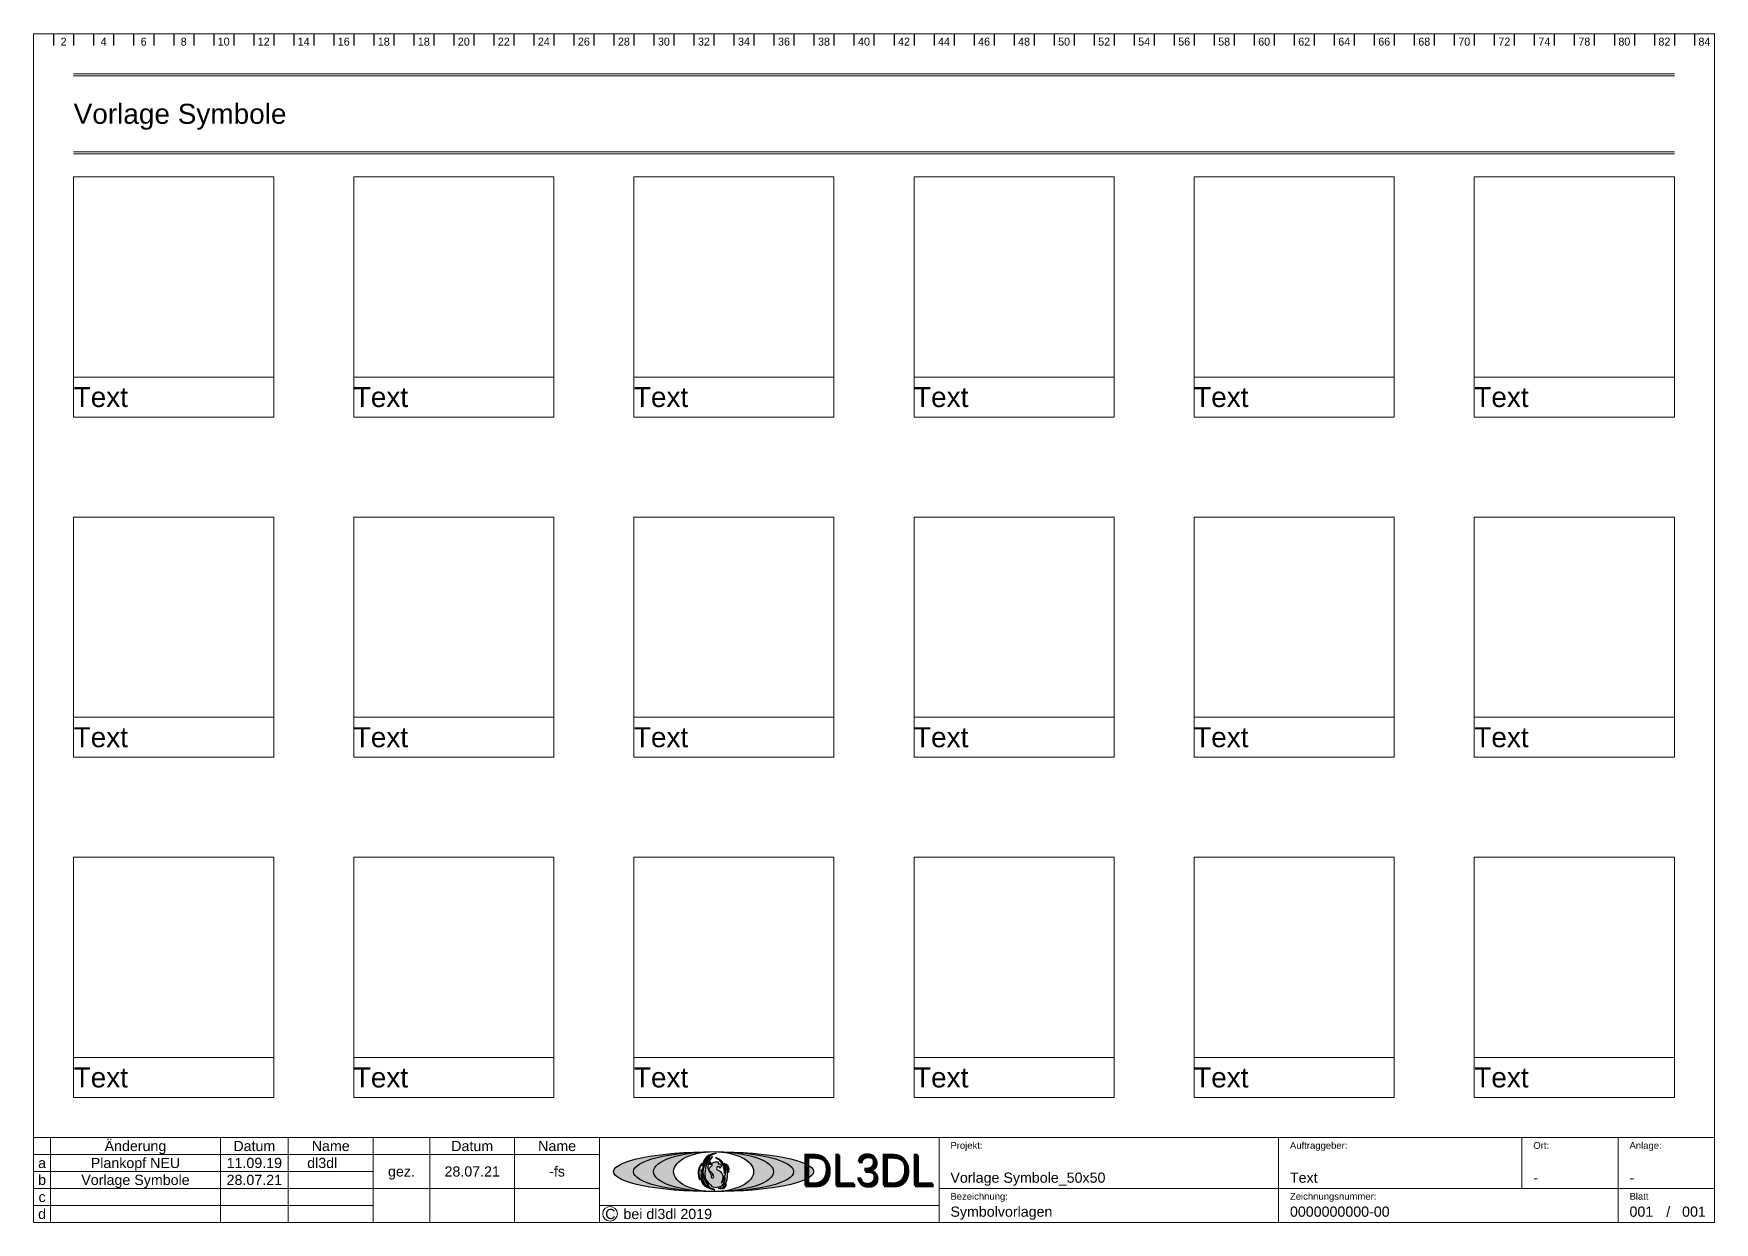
# Model space of a CAD drawing. Header units: millimetres. Extents: x 0 to 1740, y -634 to 297.
# Drawn here: x 0 to 420, y 0 to 297 of the extents above; entities that cross this region are included whole.
import ezdxf
from ezdxf.enums import TextEntityAlignment as Align

# ---------------------------------------------------------------- set-up
doc = ezdxf.new("R2010")
doc.units = ezdxf.units.MM
doc.layers.get('0').update_dxf_attribs({"lineweight": 25, "true_color": 0xffffff})
for name, color, linetype, lineweight, true_color in [('_Legende', 5, 'Continuous', 5, 0x0000ff), ('_Rahmen_Symbol_bl', 5, 'Continuous', 5, 0x0000ff), ('_Rahmen_Symbol_rt', 1, 'Continuous', 5, 0xff0000), ('_Rahmen_Symbol_Text', 3, 'Continuous', 5, 0x00ff00), ('_Zeichenfläche', 30, 'Continuous', 5, 0xff7f00), ('BLATTRAHMEN', 5, 'Continuous', 5, 0x0000ff), ('FORMAT', 2, 'Continuous', 5, 0xffff00), ('LOGO_A', 1, 'Continuous', 5, 0xff0000), ('LOGO_B', 30, 'Continuous', 5, 0xff7f00), ('LOGO_C', 12, 'Continuous', 5, 0xaa0000), ('LOGO_TEXT', 5, 'Continuous', 5, 0x0000ff), ('TEXT_VORGABE', 1, 'Continuous', 5, 0xff0000)]:
    doc.layers.add(name, color=color, linetype=linetype, lineweight=lineweight, true_color=true_color)
for name, color, linetype, true_color in [('Logo_Text2', 1, 'Continuous', 0xff0000), ('PFOENIX', 94, 'Continuous', 0x008000), ('RASTER', 5, 'Continuous', 0x0000ff), ('TEXT_AUSGEFUELLT', 3, 'Continuous', 0x00ff00)]:
    doc.layers.add(name, color=color, linetype=linetype, true_color=true_color)
doc.styles.add('textstyle110', font='')
doc.styles.add('textstyle121', font='')
doc.styles.add('textstyle1271', font='')
doc.styles.add('textstyle1272', font='')
doc.styles.add('textstyle1273', font='')
doc.styles.add('textstyle1274', font='')
doc.styles.add('textstyle1275', font='')
doc.styles.add('textstyle1277', font='')
doc.styles.add('textstyle1278', font='')
doc.styles.add('textstyle1279', font='')
doc.styles.add('textstyle1280', font='')
doc.styles.add('textstyle1281', font='')
doc.styles.add('textstyle1282', font='')
doc.styles.add('textstyle1283', font='')
doc.styles.add('textstyle1348', font='')
doc.styles.add('textstyle1349', font='')
doc.styles.add('textstyle1350', font='')
doc.styles.add('textstyle1351', font='')
doc.styles.add('textstyle1352', font='')
doc.styles.add('textstyle1353', font='')
doc.styles.add('textstyle136', font='')
doc.styles.add('textstyle148', font='')
doc.styles.add('textstyle154', font='')
doc.styles.add('textstyle1652', font='')
doc.styles.add('textstyle168', font='')
doc.styles.add('textstyle184', font='')
doc.styles.add('textstyle19', font='')
doc.styles.add('textstyle195', font='')
doc.styles.add('textstyle203', font='')
doc.styles.add('textstyle215', font='')
doc.styles.add('textstyle222', font='')
doc.styles.add('textstyle233', font='')
doc.styles.add('textstyle248', font='')
doc.styles.add('textstyle251', font='')
doc.styles.add('textstyle266', font='')
doc.styles.add('textstyle28', font='')
doc.styles.add('textstyle283', font='')
doc.styles.add('textstyle293', font='')
doc.styles.add('textstyle304', font='')
doc.styles.add('textstyle308', font='')
doc.styles.add('textstyle327', font='')
doc.styles.add('textstyle334', font='')
doc.styles.add('textstyle338', font='')
doc.styles.add('textstyle360', font='')
doc.styles.add('textstyle366', font='')
doc.styles.add('textstyle371', font='')
doc.styles.add('textstyle377', font='')
doc.styles.add('textstyle40', font='')
doc.styles.add('textstyle408', font='')
doc.styles.add('textstyle414', font='')
doc.styles.add('textstyle419', font='')
doc.styles.add('textstyle425', font='')
doc.styles.add('textstyle44', font='')
doc.styles.add('textstyle447', font='')
doc.styles.add('textstyle452', font='')
doc.styles.add('textstyle463', font='')
doc.styles.add('textstyle468', font='')
doc.styles.add('textstyle474', font='')
doc.styles.add('textstyle501', font='')
doc.styles.add('textstyle503', font='')
doc.styles.add('textstyle509', font='')
doc.styles.add('textstyle514', font='')
doc.styles.add('textstyle533', font='')
doc.styles.add('textstyle55', font='')
doc.styles.add('textstyle551', font='')
doc.styles.add('textstyle553', font='')
doc.styles.add('textstyle571', font='')
doc.styles.add('textstyle604', font='')
doc.styles.add('textstyle609', font='')
doc.styles.add('textstyle622', font='')
doc.styles.add('textstyle664', font='')
doc.styles.add('textstyle680', font='')
doc.styles.add('textstyle686', font='')
doc.styles.add('textstyle691', font='')
doc.styles.add('textstyle713', font='')
doc.styles.add('textstyle719', font='')
doc.styles.add('textstyle724', font='')
doc.styles.add('textstyle739', font='')
doc.styles.add('textstyle74', font='')
doc.styles.add('textstyle750', font='')
doc.styles.add('textstyle759', font='')
doc.styles.add('textstyle766', font='')
doc.styles.add('textstyle77', font='')
doc.styles.add('textstyle777', font='')
doc.styles.add('textstyle784', font='')
doc.styles.add('textstyle795', font='')
doc.styles.add('textstyle8', font='')
doc.styles.add('textstyle810', font='')
doc.styles.add('textstyle821', font='')
doc.styles.add('textstyle828', font='')
doc.styles.add('textstyle839', font='')
doc.styles.add('textstyle846', font='')
doc.styles.add('textstyle858', font='')
doc.styles.add('textstyle877', font='')
doc.styles.add('textstyle88', font='')
doc.styles.add('textstyle99', font='')
doc.styles.get('textstyle110').set_extended_font_data('textstyle78')
doc.styles.get('textstyle121').set_extended_font_data('textstyle79')
doc.styles.get('textstyle1271').set_extended_font_data('Arial')
doc.styles.get('textstyle1272').set_extended_font_data('Arial')
doc.styles.get('textstyle1273').set_extended_font_data('Arial')
doc.styles.get('textstyle1274').set_extended_font_data('Arial')
doc.styles.get('textstyle1275').set_extended_font_data('Arial')
doc.styles.get('textstyle1277').set_extended_font_data('Arial')
doc.styles.get('textstyle1278').set_extended_font_data('Arial')
doc.styles.get('textstyle1279').set_extended_font_data('Arial')
doc.styles.get('textstyle1280').set_extended_font_data('Arial')
doc.styles.get('textstyle1281').set_extended_font_data('Arial')
doc.styles.get('textstyle1282').set_extended_font_data('Arial')
doc.styles.get('textstyle1283').set_extended_font_data('Arial')
doc.styles.get('textstyle1348').set_extended_font_data('Arial')
doc.styles.get('textstyle1349').set_extended_font_data('Arial')
doc.styles.get('textstyle1350').set_extended_font_data('Arial')
doc.styles.get('textstyle1351').set_extended_font_data('Arial')
doc.styles.get('textstyle1352').set_extended_font_data('Arial')
doc.styles.get('textstyle1353').set_extended_font_data('Arial')
doc.styles.get('textstyle136').set_extended_font_data('textstyle142')
doc.styles.get('textstyle148').set_extended_font_data('textstyle141')
doc.styles.get('textstyle154').set_extended_font_data('textstyle82')
doc.styles.get('textstyle1652').set_extended_font_data('Arial')
doc.styles.get('textstyle168').set_extended_font_data('textstyle140')
doc.styles.get('textstyle184').set_extended_font_data('textstyle146')
doc.styles.get('textstyle19').set_extended_font_data('textstyle72')
doc.styles.get('textstyle195').set_extended_font_data('textstyle145')
doc.styles.get('textstyle203').set_extended_font_data('textstyle143')
doc.styles.get('textstyle215').set_extended_font_data('textstyle144')
doc.styles.get('textstyle222').set_extended_font_data('textstyle150')
doc.styles.get('textstyle233').set_extended_font_data('textstyle149')
doc.styles.get('textstyle248').set_extended_font_data('textstyle147')
doc.styles.get('textstyle251').set_extended_font_data('textstyle148')
doc.styles.get('textstyle266').set_extended_font_data('textstyle154')
doc.styles.get('textstyle28').set_extended_font_data('textstyle70')
doc.styles.get('textstyle283').set_extended_font_data('textstyle153')
doc.styles.get('textstyle293').set_extended_font_data('textstyle151')
doc.styles.get('textstyle304').set_extended_font_data('textstyle152')
doc.styles.get('textstyle308').set_extended_font_data('TGL 31034-1')
doc.styles.get('textstyle327').set_extended_font_data('TGL 31034-1')
doc.styles.get('textstyle334').set_extended_font_data('Arial')
doc.styles.get('textstyle338').set_extended_font_data('Arial')
doc.styles.get('textstyle360').set_extended_font_data('Arial')
doc.styles.get('textstyle366').set_extended_font_data('Arial')
doc.styles.get('textstyle371').set_extended_font_data('Arial')
doc.styles.get('textstyle377').set_extended_font_data('Arial')
doc.styles.get('textstyle40').set_extended_font_data('textstyle71')
doc.styles.get('textstyle408').set_extended_font_data('Arial')
doc.styles.get('textstyle414').set_extended_font_data('Arial')
doc.styles.get('textstyle419').set_extended_font_data('Arial')
doc.styles.get('textstyle425').set_extended_font_data('Arial')
doc.styles.get('textstyle44').set_extended_font_data('textstyle77')
doc.styles.get('textstyle447').set_extended_font_data('Arial')
doc.styles.get('textstyle452').set_extended_font_data('Arial')
doc.styles.get('textstyle463').set_extended_font_data('Arial')
doc.styles.get('textstyle468').set_extended_font_data('Arial')
doc.styles.get('textstyle474').set_extended_font_data('Arial')
doc.styles.get('textstyle501').set_extended_font_data('Arial')
doc.styles.get('textstyle503').set_extended_font_data('Arial')
doc.styles.get('textstyle509').set_extended_font_data('Arial')
doc.styles.get('textstyle514').set_extended_font_data('Arial')
doc.styles.get('textstyle533').set_extended_font_data('Arial')
doc.styles.get('textstyle55').set_extended_font_data('textstyle76')
doc.styles.get('textstyle551').set_extended_font_data('Arial')
doc.styles.get('textstyle553').set_extended_font_data('Arial')
doc.styles.get('textstyle571').set_extended_font_data('Arial')
doc.styles.get('textstyle604').set_extended_font_data('Arial')
doc.styles.get('textstyle609').set_extended_font_data('Arial')
doc.styles.get('textstyle622').set_extended_font_data('Arial')
doc.styles.get('textstyle664').set_extended_font_data('Arial')
doc.styles.get('textstyle680').set_extended_font_data('Arial')
doc.styles.get('textstyle686').set_extended_font_data('Arial')
doc.styles.get('textstyle691').set_extended_font_data('Arial')
doc.styles.get('textstyle713').set_extended_font_data('Arial')
doc.styles.get('textstyle719').set_extended_font_data('Arial')
doc.styles.get('textstyle724').set_extended_font_data('Arial')
doc.styles.get('textstyle739').set_extended_font_data('textstyle56')
doc.styles.get('textstyle74').set_extended_font_data('textstyle74')
doc.styles.get('textstyle750').set_extended_font_data('textstyle58')
doc.styles.get('textstyle759').set_extended_font_data('textstyle57')
doc.styles.get('textstyle766').set_extended_font_data('textstyle60')
doc.styles.get('textstyle77').set_extended_font_data('textstyle75')
doc.styles.get('textstyle777').set_extended_font_data('textstyle62')
doc.styles.get('textstyle784').set_extended_font_data('textstyle59')
doc.styles.get('textstyle795').set_extended_font_data('textstyle61')
doc.styles.get('textstyle8').set_extended_font_data('textstyle73')
doc.styles.get('textstyle810').set_extended_font_data('textstyle64')
doc.styles.get('textstyle821').set_extended_font_data('textstyle66')
doc.styles.get('textstyle828').set_extended_font_data('textstyle63')
doc.styles.get('textstyle839').set_extended_font_data('textstyle65')
doc.styles.get('textstyle846').set_extended_font_data('textstyle69')
doc.styles.get('textstyle858').set_extended_font_data('textstyle68')
doc.styles.get('textstyle877').set_extended_font_data('textstyle67')
doc.styles.get('textstyle88').set_extended_font_data('textstyle81')
doc.styles.get('textstyle99').set_extended_font_data('textstyle80')

msp = doc.modelspace()

# ---------------------------------------------------------------- hatches: boundary and pattern name
at = {"layer": 'LOGO_A'}
h = msp.add_hatch(color=256, dxfattribs=at)
edge = h.paths.add_edge_path()
edge.add_ellipse((169.92, 12.68), major_axis=(10, 0), ratio=0.5, start_angle=0, end_angle=360)
edge = h.paths.add_edge_path()
edge.add_ellipse((169.92, 12.68), major_axis=(15, 0), ratio=0.333333, start_angle=0, end_angle=360)
at = {"layer": 'LOGO_B'}
h = msp.add_hatch(color=256, dxfattribs=at)
edge = h.paths.add_edge_path()
edge.add_ellipse((169.92, 12.68), major_axis=(15, 0), ratio=0.333333, start_angle=0, end_angle=360)
edge = h.paths.add_edge_path()
edge.add_ellipse((169.92, 12.68), major_axis=(20, 0), ratio=0.25, start_angle=0, end_angle=360)
at = {"layer": 'LOGO_C'}
h = msp.add_hatch(color=256, dxfattribs=at)
edge = h.paths.add_edge_path()
edge.add_ellipse((169.92, 12.68), major_axis=(20, 0), ratio=0.25, start_angle=0, end_angle=360)
edge = h.paths.add_edge_path()
edge.add_ellipse((169.92, 12.68), major_axis=(25, 0), ratio=0.2, start_angle=0, end_angle=360)
at = {"layer": 'PFOENIX'}
h = msp.add_hatch(color=256, dxfattribs=at)
edge = h.paths.add_edge_path()
edge.add_spline(control_points=[(170.68, 17.26), (168.03, 16.62), (167.05, 14.08), (167.05, 14.08)], knot_values=[0, 0, 0, 0, 1, 1, 1, 1], degree=3, periodic=0)
edge.add_spline(control_points=[(167.05, 14.08), (167.08, 14.27), (167.44, 17.24), (170.68, 17.26)], knot_values=[0, 0, 0, 0, 1, 1, 1, 1], degree=3, periodic=0)
h = msp.add_hatch(color=256, dxfattribs=at)
edge = h.paths.add_edge_path()
edge.add_spline(control_points=[(167.02, 14.8), (165.42, 13.28), (166.19, 10.74), (166.54, 10.57)], knot_values=[0, 0, 0, 0, 1, 1, 1, 1], degree=3, periodic=0)
edge.add_spline(control_points=[(166.54, 10.57), (166.43, 10.66), (165.66, 13.2), (167.02, 14.8)], knot_values=[0, 0, 0, 0, 1, 1, 1, 1], degree=3, periodic=0)
h = msp.add_hatch(color=256, dxfattribs=at)
edge = h.paths.add_edge_path()
edge.add_spline(control_points=[(169.18, 12.05), (169.58, 11.8), (169.3, 11.33), (169.3, 11.33), (169.3, 11.33), (169.4, 11.09), (170.03, 11.08), (169.93, 11.66), (169.81, 12.05), (169.29, 12.57), (168.88, 12.91), (168.73, 13.38), (169.03, 13.86), (169.53, 14.19), (169.62, 14.32), (169.55, 14.49), (169.27, 14.48), (169.01, 14.41), (168.8, 14.53), (168.85, 14.88), (169.18, 15.04), (169.19, 15.06), (169.19, 15.04), (169.1, 14.9), (168.95, 14.78), (169.07, 14.68), (169.45, 14.78), (169.91, 15.03), (170.71, 15.2), (171, 15.16), (171.04, 15.08), (171.08, 14.82), (170.99, 14.61), (171.38, 14.66), (171.66, 14.53), (171.88, 14.3), (171.83, 13.92), (171.57, 13.58), (171.46, 13.5), (171.46, 13.5), (171.43, 13.7), (171.37, 13.9), (171.13, 13.95), (170.8, 13.9), (170.66, 13.58), (170.67, 13.19), (170.96, 13.07), (171.55, 12.86), (171.83, 12.5)], knot_values=[0, 0, 0, 0, 1, 2, 3, 4, 5, 6, 7, 8, 9, 10, 11, 12, 13, 14, 15, 16, 17, 18, 19, 20, 21, 22, 23, 24, 25, 26, 27, 28, 29, 30, 31, 32, 33, 34, 35, 36, 37, 38, 39, 40, 41, 42, 43, 44, 45, 46, 46, 46, 46], degree=3, periodic=0)
edge.add_spline(control_points=[(171.83, 12.5), (172.1, 12.04), (172.29, 11.39), (172.18, 10.76), (171.95, 10.19), (171.75, 9.84), (171.75, 9.84), (172.43, 10.25), (172.62, 10.95), (172.61, 11.49), (172.54, 11.64), (172.75, 11.28), (172.77, 10.65), (172.64, 10.24), (172.08, 9.22), (171.5, 8.84), (170.85, 8.66), (170.07, 8.65), (169.57, 8.9), (169.57, 8.9), (169.57, 8.9)], knot_values=[0, 0, 0, 0, 1, 2, 3, 4, 5, 6, 7, 8, 9, 10, 11, 12, 13, 14, 15, 16, 17, 18, 18, 18, 18], degree=3, periodic=0)
edge.add_spline(control_points=[(169.57, 8.9), (169.57, 8.9), (169.51, 8.86), (165.66, 13.28), (169.65, 16.47)], knot_values=[0, 0, 0, 0, 1, 2, 2, 2, 2], degree=3, periodic=0)
edge.add_spline(control_points=[(169.65, 16.47), (167.9, 14.2), (169.18, 12.05), (169.18, 12.05), (169.18, 12.05), (169.18, 12.05), (169.18, 12.05)], knot_values=[0, 0, 0, 0, 1, 2, 3, 4, 4, 4, 4], degree=3, periodic=0)
h = msp.add_hatch(color=256, dxfattribs=at)
edge = h.paths.add_edge_path()
edge.add_spline(control_points=[(169.06, 16.54), (167.08, 12.69), (168.92, 8.68), (168.92, 8.67), (168.92, 8.67), (166.06, 12.75), (169.06, 16.54), (169.06, 16.54), (169.06, 16.54)], knot_values=[0, 0, 0, 0, 1, 2, 3, 4, 5, 6, 6, 6, 6], degree=3, periodic=0)
h = msp.add_hatch(color=256, dxfattribs=at)
edge = h.paths.add_edge_path()
edge.add_spline(control_points=[(166.83, 13.2), (166.93, 9.44), (170.2, 8.14), (170.2, 8.14), (170.2, 8.14), (166.52, 9.05), (166.86, 13.16), (166.86, 13.16), (166.83, 13.2)], knot_values=[0, 0, 0, 0, 1, 2, 3, 4, 5, 6, 6, 6, 6], degree=3, periodic=0)
h = msp.add_hatch(color=256, dxfattribs=at)
edge = h.paths.add_edge_path()
edge.add_spline(control_points=[(172.43, 13.48), (172.49, 13.15), (172.52, 12.9), (172.55, 12.5), (172.56, 12.19), (172.55, 12.19), (172.55, 12.19), (172.7, 12.61), (172.7, 13.11), (172.59, 14), (172.31, 14.82), (172.07, 15.22), (171.39, 15.77), (170.49, 16.17), (170.49, 16.17), (170.49, 16.17)], knot_values=[0, 0, 0, 0, 1, 2, 3, 4, 5, 6, 7, 8, 9, 10, 11, 12, 13, 13, 13, 13], degree=3, periodic=0)
edge.add_spline(control_points=[(170.49, 16.17), (171.03, 15.89), (171.34, 15.58), (171.66, 15.17), (171.99, 14.74), (172.29, 14.06), (172.43, 13.48)], knot_values=[0, 0, 0, 0, 1, 2, 3, 4, 4, 4, 4], degree=3, periodic=0)
h = msp.add_hatch(color=256, dxfattribs=at)
edge = h.paths.add_edge_path()
edge.add_spline(control_points=[(173.29, 11.33), (173.26, 10.83), (173.11, 10.15), (172.89, 9.77), (172.42, 9.33), (172.15, 9.07), (172.15, 9.07), (172.34, 9.41), (172.6, 9.83), (172.76, 10.25), (172.77, 10.65), (172.59, 11.55)], knot_values=[0, 0, 0, 0, 1, 2, 3, 4, 5, 6, 7, 8, 9, 9, 9, 9], degree=3, periodic=0)
edge.add_spline(control_points=[(172.59, 11.55), (172.84, 11.68), (172.89, 11.96), (172.92, 12.8), (172.87, 13.56), (172.86, 13.97), (172.59, 14.78), (172.44, 14.89), (172.89, 14.3), (173.04, 13.91), (173.19, 13.35), (173.27, 12.79), (173.31, 12.04), (173.29, 11.33)], knot_values=[0, 0, 0, 0, 1, 2, 3, 4, 5, 6, 7, 8, 9, 10, 11, 11, 11, 11], degree=3, periodic=0)
h = msp.add_hatch(color=256, dxfattribs=at)
edge = h.paths.add_edge_path()
edge.add_spline(control_points=[(173.64, 12.48), (173.63, 13.01), (173.56, 13.36), (173.48, 13.76), (173.32, 14.08), (172.97, 14.59), (172.97, 14.59), (172.97, 14.59)], knot_values=[0, 0, 0, 0, 1, 2, 3, 4, 5, 5, 5, 5], degree=3, periodic=0)
edge.add_spline(control_points=[(172.97, 14.59), (173.8, 14.17), (173.64, 12.48), (173.64, 12.48), (173.64, 12.48)], knot_values=[0, 0, 0, 0, 1, 2, 2, 2, 2], degree=3, periodic=0)
h = msp.add_hatch(color=256, dxfattribs=at)
edge = h.paths.add_edge_path()
edge.add_spline(control_points=[(171.25, 8.49), (171.61, 8.34), (172.2, 8.33), (172.52, 8.42), (172.81, 8.75), (173, 9.2), (173.02, 9.54), (173.06, 9.69), (173.06, 9.69), (173.06, 9.69), (172.94, 9.39), (172.84, 9.29), (172.6, 8.99), (172.35, 8.82), (172.1, 8.72), (171.73, 8.6), (171.37, 8.58), (171.25, 8.57), (171.12, 8.58), (171.12, 8.57), (171.12, 8.57), (171.19, 8.52), (171.25, 8.49), (171.25, 8.49), (171.25, 8.49)], knot_values=[0, 0, 0, 0, 1, 2, 3, 4, 5, 6, 7, 8, 9, 10, 11, 12, 13, 14, 15, 16, 17, 18, 19, 20, 21, 22, 22, 22, 22], degree=3, periodic=0)

# ---------------------------------------------------------------- linework, layer by layer
for major_axis, ratio in [((25, 0), 0.2), ((20, 0), 0.25), ((15, 0), 0.333333), ((10, 0), 0.5)]:
    msp.add_ellipse((169.92, 12.68), major_axis=major_axis, ratio=ratio)
at = {"layer": '_Rahmen_Symbol_bl'}
for p, q in [((10, 211.21), (10, 201.21)), ((60, 211.21), (60, 201.21)), ((80, 211.21), (80, 201.21)), ((130, 211.21), (130, 201.21)), ((150, 211.21), (150, 201.21)), ((200, 211.21), (200, 201.21)), ((220, 211.21), (220, 201.21)), ((270, 211.21), (270, 201.21)), ((290, 211.21), (290, 201.21)), ((340, 211.21), (340, 201.21)), ((360, 211.21), (360, 201.21)), ((410, 211.21), (410, 201.21)), ((60, 201.21), (10, 201.21)), ((130, 201.21), (80, 201.21)), ((200, 201.21), (150, 201.21)), ((270, 201.21), (220, 201.21)), ((340, 201.21), (290, 201.21)), ((410, 201.21), (360, 201.21)), ((10, 126.21), (10, 116.21)), ((60, 126.21), (60, 116.21)), ((80, 126.21), (80, 116.21)), ((130, 126.21), (130, 116.21)), ((150, 126.21), (150, 116.21)), ((200, 126.21), (200, 116.21)), ((220, 126.21), (220, 116.21)), ((270, 126.21), (270, 116.21)), ((290, 126.21), (290, 116.21)), ((340, 126.21), (340, 116.21)), ((360, 126.21), (360, 116.21)), ((410, 126.21), (410, 116.21)), ((60, 116.21), (10, 116.21)), ((130, 116.21), (80, 116.21)), ((200, 116.21), (150, 116.21)), ((270, 116.21), (220, 116.21)), ((340, 116.21), (290, 116.21)), ((410, 116.21), (360, 116.21)), ((10, 41.21), (10, 31.21)), ((60, 41.21), (60, 31.21)), ((80, 41.21), (80, 31.21)), ((130, 41.21), (130, 31.21)), ((150, 41.21), (150, 31.21)), ((200, 41.21), (200, 31.21)), ((220, 41.21), (220, 31.21)), ((270, 41.21), (270, 31.21)), ((290, 41.21), (290, 31.21)), ((340, 41.21), (340, 31.21)), ((360, 41.21), (360, 31.21)), ((410, 41.21), (410, 31.21)), ((60, 31.21), (10, 31.21)), ((130, 31.21), (80, 31.21)), ((200, 31.21), (150, 31.21)), ((270, 31.21), (220, 31.21)), ((340, 31.21), (290, 31.21)), ((410, 31.21), (360, 31.21))]:
    msp.add_line(p, q, dxfattribs=at)
at = {"layer": '_Rahmen_Symbol_rt'}
for p, q in [((10, 211.21), (10, 261.21)), ((10, 261.21), (60, 261.21)), ((60, 261.21), (60, 211.21)), ((80, 211.21), (80, 261.21)), ((80, 261.21), (130, 261.21)), ((130, 261.21), (130, 211.21)), ((150, 211.21), (150, 261.21)), ((150, 261.21), (200, 261.21)), ((200, 261.21), (200, 211.21)), ((220, 211.21), (220, 261.21)), ((220, 261.21), (270, 261.21)), ((270, 261.21), (270, 211.21)), ((290, 211.21), (290, 261.21)), ((290, 261.21), (340, 261.21)), ((340, 261.21), (340, 211.21)), ((360, 211.21), (360, 261.21)), ((360, 261.21), (410, 261.21)), ((410, 261.21), (410, 211.21)), ((60, 211.21), (10, 211.21)), ((60, 211.21), (60, 211.21)), ((130, 211.21), (80, 211.21)), ((130, 211.21), (130, 211.21)), ((200, 211.21), (150, 211.21)), ((200, 211.21), (200, 211.21)), ((270, 211.21), (220, 211.21)), ((270, 211.21), (270, 211.21)), ((340, 211.21), (290, 211.21)), ((340, 211.21), (340, 211.21)), ((410, 211.21), (360, 211.21)), ((410, 211.21), (410, 211.21)), ((10, 126.21), (10, 176.21)), ((10, 176.21), (60, 176.21)), ((60, 176.21), (60, 126.21)), ((80, 126.21), (80, 176.21)), ((80, 176.21), (130, 176.21)), ((130, 176.21), (130, 126.21)), ((150, 126.21), (150, 176.21)), ((150, 176.21), (200, 176.21)), ((200, 176.21), (200, 126.21)), ((220, 126.21), (220, 176.21)), ((220, 176.21), (270, 176.21)), ((270, 176.21), (270, 126.21)), ((290, 126.21), (290, 176.21)), ((290, 176.21), (340, 176.21)), ((340, 176.21), (340, 126.21)), ((360, 126.21), (360, 176.21)), ((360, 176.21), (410, 176.21)), ((410, 176.21), (410, 126.21)), ((60, 126.21), (10, 126.21)), ((130, 126.21), (80, 126.21)), ((200, 126.21), (150, 126.21)), ((270, 126.21), (220, 126.21)), ((340, 126.21), (290, 126.21)), ((410, 126.21), (360, 126.21)), ((10, 41.21), (10, 91.21)), ((10, 91.21), (60, 91.21)), ((60, 91.21), (60, 41.21)), ((80, 41.21), (80, 91.21)), ((80, 91.21), (130, 91.21)), ((130, 91.21), (130, 41.21)), ((150, 41.21), (150, 91.21)), ((150, 91.21), (200, 91.21)), ((200, 91.21), (200, 41.21)), ((220, 41.21), (220, 91.21)), ((220, 91.21), (270, 91.21)), ((270, 91.21), (270, 41.21)), ((290, 41.21), (290, 91.21)), ((290, 91.21), (340, 91.21)), ((340, 91.21), (340, 41.21)), ((360, 41.21), (360, 91.21)), ((360, 91.21), (410, 91.21)), ((410, 91.21), (410, 41.21)), ((60, 41.21), (10, 41.21)), ((130, 41.21), (80, 41.21)), ((200, 41.21), (150, 41.21)), ((270, 41.21), (220, 41.21)), ((340, 41.21), (290, 41.21)), ((410, 41.21), (360, 41.21))]:
    msp.add_line(p, q, dxfattribs=at)
at = {"layer": '_Zeichenfläche'}
for p, q in [((10, 286.97), (410, 286.97)), ((10, 286.47), (410, 286.47)), ((10, 267.47), (410, 267.47)), ((10, 266.97), (410, 266.97))]:
    msp.add_line(p, q, dxfattribs=at)
at = {"layer": 'BLATTRAHMEN'}
for p, q in [((0, 21.21), (0, 296.97)), ((420, 0), (420, 296.97)), ((0, 16.97), (0, 21.21)), ((4.24, 21.21), (0, 21.21)), ((4.24, 16.97), (4.24, 21.21)), ((4.24, 21.21), (84.85, 21.21)), ((46.67, 16.97), (46.67, 21.21)), ((63.64, 16.97), (63.64, 21.21)), ((84.85, 16.97), (84.85, 21.21)), ((84.85, 21.21), (420, 21.21)), ((98.99, 16.97), (98.99, 21.21)), ((120.2, 16.97), (120.2, 21.21)), ((141.41, 16.97), (141.41, 21.21)), ((226.26, 8.48), (226.26, 21.21)), ((311.11, 8.48), (311.11, 21.21)), ((371.92, 21.21), (371.92, 8.48)), ((395.96, 8.48), (395.96, 21.21)), ((0, 12.73), (0, 16.97)), ((4.24, 16.97), (0, 16.97)), ((4.24, 12.73), (4.24, 16.97)), ((4.24, 16.97), (84.85, 16.97)), ((46.67, 12.73), (46.67, 16.97)), ((63.64, 12.73), (63.64, 16.97)), ((84.85, 16.97), (141.41, 16.97)), ((84.85, 12.73), (84.85, 16.97)), ((98.99, 8.48), (98.99, 16.97)), ((120.2, 8.48), (120.2, 16.97)), ((141.41, 8.48), (141.41, 16.97)), ((0, 8.48), (0, 12.73)), ((4.24, 12.73), (0, 12.73)), ((4.24, 8.48), (4.24, 12.73)), ((4.24, 12.73), (84.85, 12.73)), ((46.67, 8.48), (46.67, 12.73)), ((63.64, 8.48), (63.64, 12.73)), ((84.85, 8.48), (84.85, 12.73)), ((0, 4.24), (0, 8.48)), ((4.24, 8.48), (0, 8.48)), ((4.24, 4.24), (4.24, 8.48)), ((4.24, 8.48), (84.85, 8.48)), ((46.67, 4.24), (46.67, 8.48)), ((63.64, 4.24), (63.64, 8.48)), ((84.85, 4.24), (84.85, 8.48)), ((84.85, 8.48), (141.41, 8.48)), ((98.99, 0), (98.99, 8.48)), ((120.2, 0), (120.2, 8.48)), ((141.41, 0), (141.41, 8.48)), ((226.26, 0), (226.26, 8.48)), ((226.26, 8.48), (420, 8.48)), ((311.11, 0), (311.11, 8.48)), ((395.96, 0), (395.96, 8.48)), ((0, 0), (0, 4.24)), ((4.24, 4.24), (0, 4.24)), ((4.24, 0), (4.24, 4.24)), ((4.24, 4.24), (63.64, 4.24)), ((46.67, 0), (46.67, 4.24)), ((63.64, 0), (63.64, 4.24)), ((63.64, 4.24), (84.85, 4.24)), ((84.85, 0), (84.85, 4.24)), ((84.85, 4.24), (84.85, 4.24)), ((141.41, 4.24), (226.26, 4.24)), ((0, 0), (4.24, 0)), ((4.24, 0), (46.67, 0)), ((46.67, 0), (63.64, 0)), ((63.64, 0), (84.85, 0)), ((84.85, 0), (98.99, 0)), ((98.99, 0), (120.2, 0)), ((120.2, 0), (141.41, 0)), ((141.41, 0), (226.26, 0)), ((226.26, 0), (311.11, 0)), ((311.11, 0), (395.96, 0)), ((395.96, 0), (420, 0))]:
    msp.add_line(p, q, dxfattribs=at)
at = {"layer": 'FORMAT', "linetype": 'BYBLOCK'}
for p, q in [((0, 0), (0, 297)), ((420, 297), (420, 0)), ((420, 0), (0, 0))]:
    msp.add_line(p, q, dxfattribs=at)
at = {"layer": 'PFOENIX'}
for points in [[(170.68, 17.26), (167.44, 17.24), (167.08, 14.27), (167.05, 14.08)], [(170.68, 17.26), (168.03, 16.62), (167.05, 14.08), (167.05, 14.08)], [(167.02, 14.8), (165.42, 13.28), (166.19, 10.74), (166.54, 10.57)], [(169.65, 16.47), (165.66, 13.28), (169.51, 8.86), (169.57, 8.9), (169.57, 8.9)], [(167.02, 14.8), (165.66, 13.2), (166.43, 10.66), (166.54, 10.57)], [(166.83, 13.2), (166.93, 9.44), (170.2, 8.14), (170.2, 8.14), (170.2, 8.14), (166.52, 9.05), (166.86, 13.16), (166.86, 13.16), (166.83, 13.2)], [(169.06, 16.54), (167.08, 12.69), (168.92, 8.68), (168.92, 8.67), (168.92, 8.67), (166.06, 12.75), (169.06, 16.54), (169.06, 16.54), (169.06, 16.54)], [(169.65, 16.47), (167.9, 14.2), (169.18, 12.05), (169.18, 12.05), (169.18, 12.05), (169.18, 12.05), (169.18, 12.05)], [(169.18, 12.05), (169.58, 11.8), (169.3, 11.33), (169.3, 11.33), (169.3, 11.33), (169.4, 11.09), (170.03, 11.08), (169.93, 11.66), (169.81, 12.05), (169.29, 12.57), (168.88, 12.91), (168.73, 13.38), (169.03, 13.86), (169.53, 14.19), (169.62, 14.32), (169.55, 14.49), (169.27, 14.48), (169.01, 14.41), (168.8, 14.53), (168.85, 14.88), (169.18, 15.04), (169.19, 15.06), (169.19, 15.04), (169.1, 14.9), (168.95, 14.78), (169.07, 14.68), (169.45, 14.78), (169.91, 15.03), (170.71, 15.2), (171, 15.16), (171.04, 15.08), (171.08, 14.82), (170.99, 14.61), (171.38, 14.66), (171.66, 14.53), (171.88, 14.3), (171.83, 13.92), (171.57, 13.58), (171.46, 13.5), (171.46, 13.5), (171.43, 13.7), (171.37, 13.9), (171.13, 13.95), (170.8, 13.9), (170.66, 13.58), (170.67, 13.19), (170.96, 13.07), (171.55, 12.86), (171.83, 12.5)], [(170.49, 16.17), (171.03, 15.89), (171.34, 15.58), (171.66, 15.17), (171.99, 14.74), (172.29, 14.06), (172.43, 13.48)], [(172.43, 13.48), (172.49, 13.15), (172.52, 12.9), (172.55, 12.5), (172.56, 12.19), (172.55, 12.19), (172.55, 12.19), (172.7, 12.61), (172.7, 13.11), (172.59, 14), (172.31, 14.82), (172.07, 15.22), (171.39, 15.77), (170.49, 16.17), (170.49, 16.17), (170.49, 16.17)], [(172.59, 11.55), (172.84, 11.68), (172.89, 11.96), (172.92, 12.8), (172.87, 13.56), (172.86, 13.97), (172.59, 14.78), (172.44, 14.89), (172.89, 14.3), (173.04, 13.91), (173.19, 13.35), (173.27, 12.79), (173.31, 12.04), (173.29, 11.33)], [(172.97, 14.59), (173.8, 14.17), (173.64, 12.48), (173.64, 12.48), (173.64, 12.48)], [(173.64, 12.48), (173.63, 13.01), (173.56, 13.36), (173.48, 13.76), (173.32, 14.08), (172.97, 14.59), (172.97, 14.59), (172.97, 14.59)], [(171.83, 12.5), (172.1, 12.04), (172.29, 11.39), (172.18, 10.76), (171.95, 10.19), (171.75, 9.84), (171.75, 9.84), (172.43, 10.25), (172.62, 10.95), (172.61, 11.49), (172.54, 11.64), (172.75, 11.28), (172.77, 10.65), (172.64, 10.24), (172.08, 9.22), (171.5, 8.84), (170.85, 8.66), (170.07, 8.65), (169.57, 8.9), (169.57, 8.9), (169.57, 8.9)], [(171.25, 8.49), (171.61, 8.34), (172.2, 8.33), (172.52, 8.42), (172.81, 8.75), (173, 9.2), (173.02, 9.54), (173.06, 9.69), (173.06, 9.69), (173.06, 9.69), (172.94, 9.39), (172.84, 9.29), (172.6, 8.99), (172.35, 8.82), (172.1, 8.72), (171.73, 8.6), (171.37, 8.58), (171.25, 8.57), (171.12, 8.58), (171.12, 8.57), (171.12, 8.57), (171.19, 8.52), (171.25, 8.49), (171.25, 8.49), (171.25, 8.49)], [(173.29, 11.33), (173.26, 10.83), (173.11, 10.15), (172.89, 9.77), (172.42, 9.33), (172.15, 9.07), (172.15, 9.07), (172.34, 9.41), (172.6, 9.83), (172.76, 10.25), (172.77, 10.65), (172.59, 11.55)]]:
    msp.add_open_spline(points, degree=3, dxfattribs=at)
at = {"layer": 'RASTER'}
msp.add_line((0, 296.97), (420, 297), dxfattribs=at)
at = {"layer": 'RASTER', "linetype": 'BYBLOCK'}
for p, q in [((5, 297), (5, 294)), ((10, 297), (10, 294)), ((15, 297), (15, 294)), ((20, 297), (20, 294)), ((25, 297), (25, 294)), ((30, 297), (30, 294)), ((35, 297), (35, 294)), ((40, 297), (40, 294)), ((45, 297), (45, 294)), ((50, 297), (50, 294)), ((55, 297), (55, 294)), ((60, 297), (60, 294)), ((65, 297), (65, 294)), ((70, 297), (70, 294)), ((75, 297), (75, 294)), ((80, 297), (80, 294)), ((85, 297), (85, 294)), ((90, 297), (90, 294)), ((95, 297), (95, 294)), ((100, 297), (100, 294)), ((105, 297), (105, 294)), ((110, 297), (110, 294)), ((115, 297), (115, 294)), ((120, 297), (120, 294)), ((125, 297), (125, 294)), ((130, 297), (130, 294)), ((135, 297), (135, 294)), ((140, 297), (140, 294)), ((145, 297), (145, 294)), ((150, 297), (150, 294)), ((155, 297), (155, 294)), ((160, 297), (160, 294)), ((165, 297), (165, 294)), ((170, 297), (170, 294)), ((175, 297), (175, 294)), ((180, 297), (180, 294)), ((185, 297), (185, 294)), ((190, 297), (190, 294)), ((195, 297), (195, 294)), ((200, 297), (200, 294)), ((205, 297), (205, 294)), ((210, 297), (210, 294)), ((215, 297), (215, 294)), ((220, 297), (220, 294)), ((225, 297), (225, 294)), ((230, 297), (230, 294)), ((235, 297), (235, 294)), ((240, 297), (240, 294)), ((245, 297), (245, 294)), ((250, 297), (250, 294)), ((255, 297), (255, 294)), ((260, 297), (260, 294)), ((265, 297), (265, 294)), ((270, 297), (270, 294)), ((275, 297), (275, 294)), ((280, 297), (280, 294)), ((285, 297), (285, 294)), ((290, 297), (290, 294)), ((295, 297), (295, 294)), ((300, 297), (300, 294)), ((305, 297), (305, 294)), ((310, 297), (310, 294)), ((315, 297), (315, 294)), ((320, 297), (320, 294)), ((325, 297), (325, 294)), ((330, 297), (330, 294)), ((335, 297), (335, 294)), ((340, 297), (340, 294)), ((345, 297), (345, 294)), ((350, 297), (350, 294)), ((355, 297), (355, 294)), ((360, 297), (360, 294)), ((365, 297), (365, 294)), ((370, 297), (370, 294)), ((375, 297), (375, 294)), ((380, 297), (380, 294)), ((385, 297), (385, 294)), ((390, 297), (390, 294)), ((395, 297), (395, 294)), ((400, 297), (400, 294)), ((405, 297), (405, 294)), ((410, 297), (410, 294)), ((415, 297), (415, 294))]:
    msp.add_line(p, q, dxfattribs=at)
at = {"layer": 'TEXT_VORGABE'}
msp.add_circle((144.04, 2.15), 1.83, dxfattribs=at)

# ---------------------------------------------------------------- texts
at = {"layer": '_Legende', "style": 'textstyle1652'}
msp.add_text('Vorlage Symbole', height=5, dxfattribs=at).set_placement((10, 276.97), align=Align.MIDDLE_LEFT)
at = {"layer": '_Rahmen_Symbol_Text'}
for style, p in [('textstyle1348', (10, 206.21)), ('textstyle1349', (80, 206.21)), ('textstyle1350', (150, 206.21)), ('textstyle1351', (220, 206.21)), ('textstyle1352', (290, 206.21)), ('textstyle1353', (360, 206.21)), ('textstyle1277', (10, 121.21)), ('textstyle1278', (80, 121.21)), ('textstyle1279', (150, 121.21)), ('textstyle1280', (220, 121.21)), ('textstyle1281', (290, 121.21)), ('textstyle1282', (360, 121.21)), ('textstyle1283', (10, 36.21)), ('textstyle1271', (80, 36.21)), ('textstyle1272', (150, 36.21)), ('textstyle1273', (220, 36.21)), ('textstyle1274', (290, 36.21)), ('textstyle1275', (360, 36.21))]:
    msp.add_text('Text', height=5, dxfattribs=dict(at, style=style)).set_placement(p, align=Align.MIDDLE_LEFT)
at = {"layer": 'LOGO_TEXT', "style": 'textstyle308'}
msp.add_text('DL3DL', height=8, dxfattribs=at).set_placement((208.63, 12.75), align=Align.MIDDLE_CENTER)
at = {"layer": 'Logo_Text2', "style": 'textstyle327'}
msp.add_text('DL3DL', height=8, dxfattribs=at).set_placement((208.35, 13.14), align=Align.MIDDLE_CENTER)
at = {"layer": 'RASTER', "linetype": 'BYBLOCK'}
for s, style, p in [('2', 'textstyle759', (7.5, 294)), ('4', 'textstyle739', (17.5, 294)), ('6', 'textstyle750', (27.5, 294)), ('8', 'textstyle784', (37.5, 294)), ('10', 'textstyle795', (47.5, 294)), ('12', 'textstyle766', (57.5, 294)), ('14', 'textstyle777', (67.5, 294)), ('16', 'textstyle828', (77.5, 294)), ('18', 'textstyle839', (87.5, 294)), ('18', 'textstyle810', (97.5, 294)), ('20', 'textstyle821', (107.5, 294)), ('22', 'textstyle877', (117.5, 294)), ('24', 'textstyle846', (127.5, 294)), ('26', 'textstyle858', (137.5, 294)), ('28', 'textstyle28', (147.5, 294)), ('30', 'textstyle40', (157.5, 294)), ('32', 'textstyle8', (167.5, 294)), ('34', 'textstyle19', (177.5, 294)), ('36', 'textstyle74', (187.5, 294)), ('38', 'textstyle77', (197.5, 294)), ('40', 'textstyle44', (207.5, 294)), ('42', 'textstyle55', (217.5, 294)), ('44', 'textstyle110', (227.5, 294)), ('46', 'textstyle121', (237.5, 294)), ('48', 'textstyle88', (247.5, 294)), ('50', 'textstyle99', (257.5, 294)), ('52', 'textstyle154', (267.5, 294)), ('54', 'textstyle168', (277.5, 294)), ('56', 'textstyle136', (287.5, 294)), ('58', 'textstyle148', (297.5, 294)), ('60', 'textstyle203', (307.5, 294)), ('62', 'textstyle215', (317.5, 294)), ('64', 'textstyle184', (327.5, 294)), ('66', 'textstyle195', (337.5, 294)), ('68', 'textstyle248', (347.5, 294)), ('70', 'textstyle251', (357.5, 294)), ('72', 'textstyle222', (367.5, 294)), ('74', 'textstyle233', (377.5, 294)), ('78', 'textstyle293', (387.5, 294)), ('80', 'textstyle304', (397.5, 294)), ('82', 'textstyle266', (407.5, 294)), ('84', 'textstyle283', (417.5, 294))]:
    msp.add_text(s, height=2, dxfattribs=dict(at, style=style)).set_placement(p, align=Align.CENTER)
at = {"layer": 'TEXT_AUSGEFUELLT'}
for s, height, style, p in [('Plankopf NEU', 2.5455, 'textstyle452', (25.45, 14.85)), ('11.09.19', 2.545, 'textstyle609', (55.15, 14.85)), ('dl3dl', 2.545, 'textstyle622', (72.12, 14.85)), ('28.07.21', 2.545, 'textstyle551', (109.6, 12.73)), ('-fs', 2.545, 'textstyle553', (130.81, 12.73)), ('Vorlage Symbole', 2.5455, 'textstyle447', (25.45, 10.61)), ('28.07.21', 2.545, 'textstyle604', (55.15, 10.61))]:
    msp.add_text(s, height=height, dxfattribs=dict(at, style=style)).set_placement(p, align=Align.MIDDLE_CENTER)
for s, height, style, p in [('Vorlage Symbole_50x50', 2.5455, 'textstyle680', (229.09, 9.9)), ('Text', 2.545, 'textstyle691', (313.94, 9.9)), ('-', 2.55, 'textstyle713', (374.75, 9.9)), ('-', 2.55, 'textstyle724', (398.79, 9.9)), ('Symbolvorlagen', 2.5455, 'textstyle571', (229.09, 1.41)), ('0000000000-00', 2.5455, 'textstyle686', (313.94, 1.41)), ('001', 2.545, 'textstyle719', (398.79, 1.41)), ('/   001', 2.545, 'textstyle664', (407.98, 1.41))]:
    msp.add_text(s, height=height, dxfattribs=dict(at, style=style)).set_placement(p)
at = {"layer": 'TEXT_VORGABE'}
for s, height, style, p in [('Änderung', 2.545, 'textstyle366', (25.45, 19.09)), ('Datum', 2.545, 'textstyle377', (55.15, 19.09)), ('Name', 2.545, 'textstyle468', (74.24, 19.09)), ('Datum', 2.545, 'textstyle425', (109.6, 19.09)), ('Name', 2.545, 'textstyle463', (130.81, 19.09)), ('a', 2.55, 'textstyle338', (2.12, 14.85)), ('gez.', 2.545, 'textstyle533', (91.92, 12.73)), ('b', 2.55, 'textstyle334', (2.12, 10.61)), ('c', 2.55, 'textstyle360', (2.12, 6.36)), ('d', 2.55, 'textstyle371', (2.12, 2.12))]:
    msp.add_text(s, height=height, dxfattribs=dict(at, style=style)).set_placement(p, align=Align.MIDDLE_CENTER)
for s, style, p in [('Projekt:', 'textstyle503', (229.09, 18.38)), ('Auftraggeber:', 'textstyle509', (313.94, 18.38)), ('Ort:', 'textstyle408', (374.75, 18.38)), ('Anlage:', 'textstyle419', (398.79, 18.38)), ('Bezeichnung:', 'textstyle501', (229.09, 5.66)), ('Zeichnungsnummer:', 'textstyle514', (313.94, 5.66)), ('Blatt', 'textstyle414', (398.79, 5.66))]:
    msp.add_text(s, height=1.697, dxfattribs=dict(at, style=style)).set_placement(p)
at = {"layer": 'TEXT_VORGABE', "style": 'textstyle474'}
msp.add_text('C  bei dl3dl 2019', height=2.5455, dxfattribs=at).set_placement((142.84, 2.1), align=Align.MIDDLE_LEFT)

doc.saveas('drawing.dxf')
